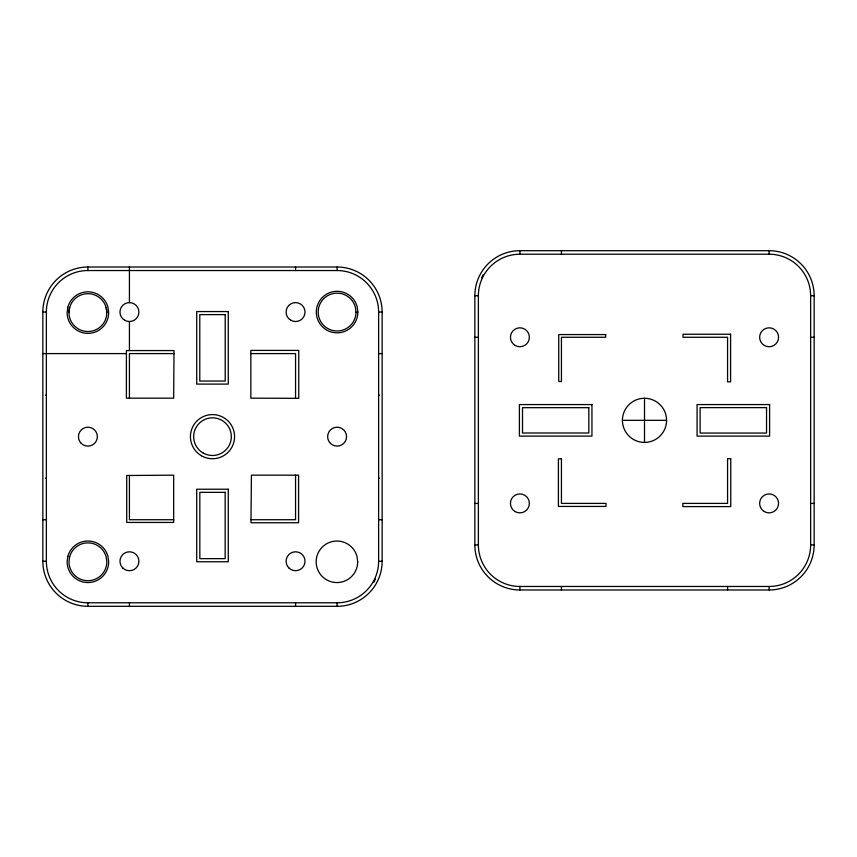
<?xml version="1.0" encoding="UTF-8"?>
<svg xmlns="http://www.w3.org/2000/svg" width="857" height="857" viewBox="0 0 857 857"><rect width="100%" height="100%" fill="white"/><g stroke="black" fill="none" stroke-linecap="round" stroke-linejoin="round"><path stroke-width="1.29" d="M173.992 353.598L173.671 398.162L126.407 398.162L126.407 350.567L173.992 350.567L173.992 353.598L129.428 353.598L129.428 398.162M250.994 519.728L251.412 475.164L298.59 475.164L298.59 522.759L250.994 522.759L250.994 519.728L295.558 519.728L295.558 475.164M68.978 312.601L69.621 307.706M129.428 475.485L173.671 475.164L173.671 522.438L126.718 522.438L126.718 475.485L129.428 475.485L129.428 519.728L173.671 519.728M519.91 250.694L769.104 250.694A45.046 45.046 0 0 1 814.15 295.74L814.15 544.934A45.046 45.046 0 0 1 769.104 589.98L519.91 589.98A45.046 45.046 0 0 1 474.853 544.934L474.853 295.74A45.046 45.046 0 0 1 519.91 250.694L519.91 254.208A41.532 41.532 0 0 0 478.377 295.74L478.377 544.934A41.532 41.532 0 0 0 519.91 586.467L769.104 586.467A41.532 41.532 0 0 0 810.636 544.934L810.636 295.74A41.532 41.532 0 0 0 769.104 254.208L519.91 254.208M87.896 267.02L337.09 267.02A45.046 45.046 0 0 1 382.147 312.066L382.147 561.26A45.046 45.046 0 0 1 337.09 606.306L87.896 606.306A45.046 45.046 0 0 1 42.85 561.26L42.85 312.066A45.046 45.046 0 0 1 87.896 267.02L87.896 270.533A41.532 41.532 0 0 0 46.364 312.066L46.364 561.26A41.532 41.532 0 0 0 87.896 602.792L337.09 602.792A41.532 41.532 0 0 0 378.623 561.26L378.623 312.066A41.532 41.532 0 0 0 337.09 270.533L87.896 270.533M474.853 295.74L478.377 295.74M810.636 295.74L814.15 295.74M42.85 312.066L46.364 312.066M378.623 312.066L382.147 312.066M474.853 337.272L478.377 337.272M810.636 337.272L814.15 337.272M42.85 353.598L126.407 353.598M250.844 353.598L295.558 353.598L295.558 398.312L298.75 398.312L298.75 350.406L250.844 350.406L250.844 398.162L295.558 398.312M378.623 353.598L382.147 353.598M45.485 395.131L46.364 395.131M378.623 395.131L379.501 395.131M622.428 420.337L666.575 420.337A22.078 22.078 0 0 0 633.462 401.226A22.078 22.078 0 0 0 633.462 439.459A22.078 22.078 0 0 0 666.575 420.337M45.485 478.195L46.364 478.195M378.623 478.195L379.501 478.195M474.853 503.402L478.377 503.402M810.636 503.402L814.15 503.402M42.85 519.728L46.364 519.728M378.623 519.728L382.147 519.728M474.853 544.934L478.377 544.934M810.636 544.934L814.15 544.934M42.85 561.26L46.364 561.26M378.623 561.26L382.147 561.26M106.172 307.706L106.825 312.601A18.918 18.918 0 0 1 78.437 328.992A18.918 18.918 0 0 1 78.437 296.222A18.918 18.918 0 0 1 106.825 312.601M769.104 250.694L769.104 254.208M769.104 586.467L769.104 589.98M727.572 586.467L727.572 589.98M644.507 398.269L644.507 442.416M561.442 250.694L561.442 254.208M561.442 586.467L561.442 589.98M519.91 586.467L519.91 589.98M337.09 267.02L337.09 270.533M337.09 602.792L337.09 606.306M295.558 267.02L295.558 270.533M295.558 602.792L295.558 606.306M129.428 267.02L129.428 302.607M129.428 321.525L129.428 350.567M129.428 602.792L129.428 606.306M87.896 602.792L87.896 606.306M481.591 277.829A42.347 42.347 0 0 1 483.294 274.561M375.409 579.171A42.347 42.347 0 0 1 373.706 582.439M67.842 307.235L67.135 312.601A20.761 20.761 0 0 0 87.896 333.373A20.761 20.761 0 0 0 108.668 312.601L107.961 307.235A20.761 20.761 0 0 0 67.842 307.235M67.842 556.418L67.135 561.796A20.761 20.761 0 0 0 87.896 582.556A20.761 20.761 0 0 0 108.668 561.796L107.961 556.418A20.761 20.761 0 0 0 67.842 556.418M69.621 556.9L68.978 561.796A18.918 18.918 0 0 0 87.896 580.714A18.918 18.918 0 0 0 106.825 561.796L106.172 556.9A18.918 18.918 0 0 0 69.621 556.9M228.262 311.562L196.724 311.562L196.724 384.097L228.262 384.097L228.262 311.562M225.209 314.615L199.788 314.615L199.788 381.044L225.209 381.044L225.209 314.615M730.592 334.251L683.008 334.251L683.008 337.272L727.572 337.272L727.572 381.836L730.592 381.836L730.592 334.251M605.685 334.562L558.732 334.562L558.732 381.515L561.442 381.515L561.442 337.272L605.685 337.272L605.685 334.562M591.941 404.568L519.406 404.568L519.406 436.106L591.941 436.106L591.941 404.568M769.597 404.568L697.073 404.568L697.073 436.106L769.597 436.106L769.597 404.568M766.544 407.621L700.126 407.621L700.126 433.053L766.544 433.053L766.544 407.621M588.834 407.675L522.513 407.675L522.513 432.999L588.834 432.999L588.834 407.675M730.753 458.688L727.572 458.688L727.572 503.402L682.847 503.402L682.847 506.594L730.753 506.594L730.753 458.688M561.442 458.838L558.41 458.838L558.41 506.433L606.006 506.433L606.006 503.402L561.442 503.402L561.442 458.838M228.262 489.229L196.724 489.229L196.724 561.753L228.262 561.753L228.262 489.229M225.155 492.336L199.831 492.336L199.831 558.646L225.155 558.646L225.155 492.336M357.862 312.066L357.155 306.688A20.761 20.761 0 0 0 323.742 296.158A20.761 20.761 0 0 0 328.317 330.888A20.761 20.761 0 0 0 357.862 312.066M356.009 312.066L355.366 307.17A18.918 18.918 0 0 0 324.932 297.572A18.918 18.918 0 0 0 329.099 329.217A18.918 18.918 0 0 0 356.009 312.066M357.701 561.796L356.994 556.418A20.761 20.761 0 0 0 323.582 545.888A20.761 20.761 0 0 0 328.156 580.618A20.761 20.761 0 0 0 357.701 561.796M764.369 511.597A9.459 9.459 0 0 0 778.563 503.402A9.459 9.459 0 0 0 764.369 495.207A9.459 9.459 0 0 0 764.369 511.597M764.369 345.467A9.459 9.459 0 0 0 778.563 337.272A9.459 9.459 0 0 0 764.369 329.088A9.459 9.459 0 0 0 764.369 345.467M515.175 511.597A9.459 9.459 0 0 0 529.369 503.402A9.459 9.459 0 0 0 515.175 495.207A9.459 9.459 0 0 0 515.175 511.597M515.175 345.467A9.459 9.459 0 0 0 529.369 337.272A9.459 9.459 0 0 0 515.175 329.088A9.459 9.459 0 0 0 515.175 345.467M81.211 443.348A9.459 9.459 0 0 0 97.034 439.105A9.459 9.459 0 0 0 85.454 427.525A9.459 9.459 0 0 0 81.211 443.348M124.704 320.261A9.459 9.459 0 0 0 138.888 312.066A9.459 9.459 0 0 0 124.704 303.871A9.459 9.459 0 0 0 124.704 320.261M290.834 320.261A9.459 9.459 0 0 0 305.017 312.066A9.459 9.459 0 0 0 290.834 303.871A9.459 9.459 0 0 0 290.834 320.261M330.406 443.348A9.459 9.459 0 0 0 346.228 439.105A9.459 9.459 0 0 0 334.648 427.525A9.459 9.459 0 0 0 330.406 443.348M288.873 567.945A9.459 9.459 0 0 0 304.696 563.702A9.459 9.459 0 0 0 293.115 552.122A9.459 9.459 0 0 0 288.873 567.945M122.744 567.945A9.459 9.459 0 0 0 138.566 563.702A9.459 9.459 0 0 0 126.986 552.122A9.459 9.459 0 0 0 122.744 567.945M203.077 452.967A18.833 18.833 0 0 0 231.326 436.663A18.833 18.833 0 0 0 203.077 420.348A18.833 18.833 0 0 0 203.077 452.967M201.459 455.774A22.078 22.078 0 0 0 234.572 436.663A22.078 22.078 0 0 0 201.459 417.541A22.078 22.078 0 0 0 201.459 455.774"/></g></svg>
